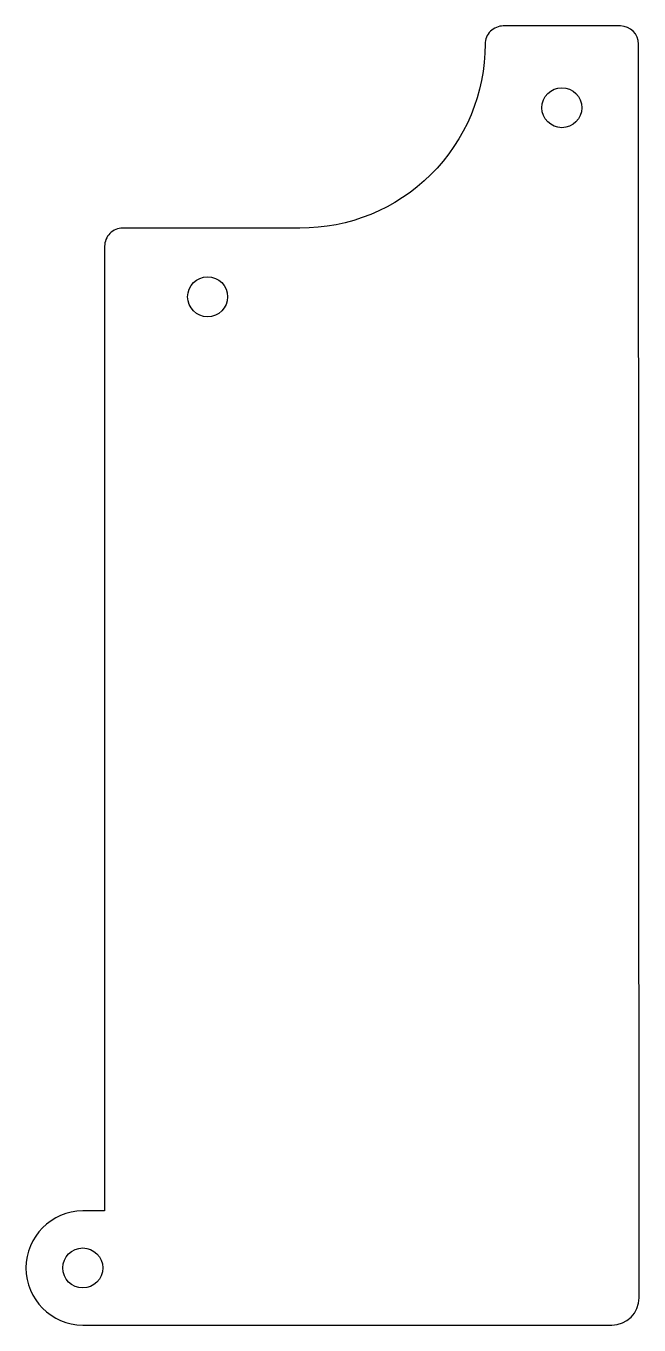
# Model space of a CAD drawing. Header units: millimetres. Extents: x -35.9 to -2.2, y 0.9 to 72.4.
import ezdxf

# ---------------------------------------------------------------- set-up
doc = ezdxf.new("R2010")
doc.units = ezdxf.units.MM
doc.layers.get('0').update_dxf_attribs({"linetype": 'CONTINUOUS'})

msp = doc.modelspace()

# ---------------------------------------------------------------- linework, layer by layer
msp.add_lwpolyline([(-3.69, 0.922), (-3.69, 0.922, 0.414174), (-2.189, 2.423), (-2.214, 71.447, 0.414155), (-3.214, 72.447), (-9.656, 72.447, 0.414214), (-10.656, 71.447, -0.415949), (-20.846, 61.317), (-30.596, 61.317, 0.414214), (-31.596, 60.317), (-31.596, 7.207), (-32.796, 7.208), (-32.796, 7.207, 0.994371), (-32.796, 0.922)], format="xyb", close=True)
for centre in [(-6.435, 67.947), (-25.926, 57.537), (-32.796, 4.065)]:
    msp.add_circle(centre, 1.1)

doc.saveas('drawing.dxf')
